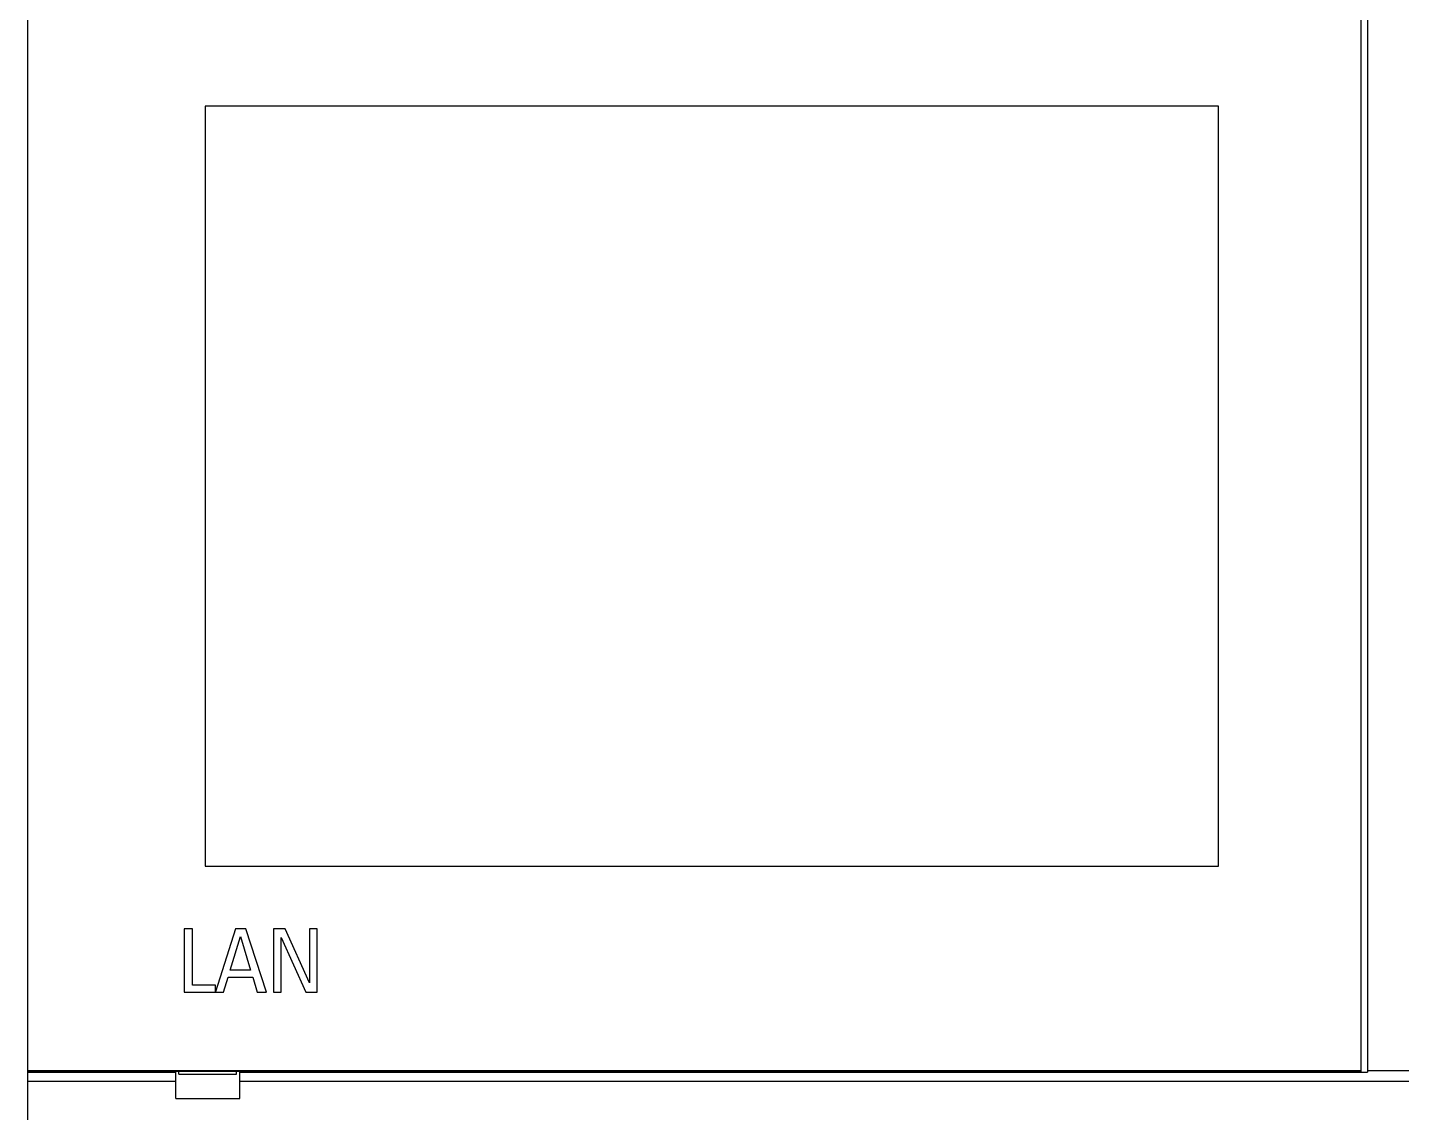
# Model space of a CAD drawing. Extents: x 0 to 420, y 0 to 297.
# Drawn here: x 91.51 to 134.88, y 166.9 to 201.14 of the extents above; entities that cross this region are included whole.
import ezdxf

# ---------------------------------------------------------------- set-up
doc = ezdxf.new("R2010")
doc.units = 0
doc.header["$LTSCALE"] = 23.1
doc.layers.add('10000_FRONT', color=7, linetype='CONTINUOUS')
doc.layers.add('10500_FRONT_LABELING', color=7, linetype='CONTINUOUS')

msp = doc.modelspace()

# ---------------------------------------------------------------- linework, layer by layer
at = {"layer": '10000_FRONT', "color": 7, "linetype": 'CONTINUOUS'}
for p, q in [((91.515, 235.376), (91.515, 145.376)), ((133.615, 168.182), (133.615, 212.571)), ((133.815, 212.579), (133.815, 168.173)), ((97.122, 198.659), (97.122, 174.674)), ((129.107, 198.659), (97.122, 198.659)), ((129.107, 174.674), (129.107, 198.659)), ((97.122, 174.674), (129.107, 174.674)), ((91.515, 168.229), (133.615, 168.229)), ((91.515, 168.182), (96.196, 168.182)), ((91.515, 168.173), (96.196, 168.173)), ((91.515, 167.896), (96.196, 167.896)), ((96.196, 167.348), (96.196, 168.195)), ((98.214, 168.195), (96.196, 168.195)), ((96.296, 168.108), (96.296, 168.195)), ((96.296, 168.108), (98.114, 168.108)), ((98.114, 168.108), (98.114, 168.195)), ((98.214, 168.182), (98.214, 168.195)), ((98.214, 168.173), (98.214, 168.182)), ((98.214, 168.182), (133.615, 168.182)), ((98.215, 167.348), (98.214, 168.173)), ((98.214, 168.173), (133.815, 168.173)), ((98.215, 167.896), (163.015, 167.896)), ((133.815, 168.229), (163.015, 168.229)), ((96.196, 167.348), (98.215, 167.348))]:
    msp.add_line(p, q, dxfattribs=at)
at = {"layer": '10500_FRONT_LABELING', "color": 7, "linetype": 'CONTINUOUS'}
for p, q in [((96.465, 172.696), (96.465, 170.696)), ((96.719, 172.696), (96.465, 172.696)), ((96.719, 170.918), (96.719, 172.696)), ((98.08, 172.696), (97.452, 170.714)), ((98.404, 172.696), (98.08, 172.696)), ((99.054, 170.696), (98.404, 172.696)), ((99.283, 172.696), (99.283, 170.696)), ((99.643, 172.696), (99.283, 172.696)), ((100.415, 170.995), (99.643, 172.696)), ((100.415, 172.696), (100.415, 170.995)), ((100.653, 172.696), (100.415, 172.696)), ((100.653, 170.696), (100.653, 172.696)), ((97.911, 171.393), (98.235, 172.461)), ((98.235, 172.461), (98.556, 171.393)), ((99.521, 170.696), (99.521, 172.425)), ((99.521, 172.425), (100.304, 170.696)), ((98.556, 171.393), (97.911, 171.393)), ((97.452, 170.918), (96.719, 170.918)), ((97.452, 170.714), (97.452, 170.918)), ((97.704, 170.696), (97.85, 171.172)), ((97.85, 171.172), (98.625, 171.172)), ((98.625, 171.172), (98.769, 170.696)), ((96.465, 170.696), (97.704, 170.696)), ((98.769, 170.696), (99.054, 170.696)), ((99.283, 170.696), (99.521, 170.696)), ((100.304, 170.696), (100.653, 170.696))]:
    msp.add_line(p, q, dxfattribs=at)

doc.saveas('drawing.dxf')
